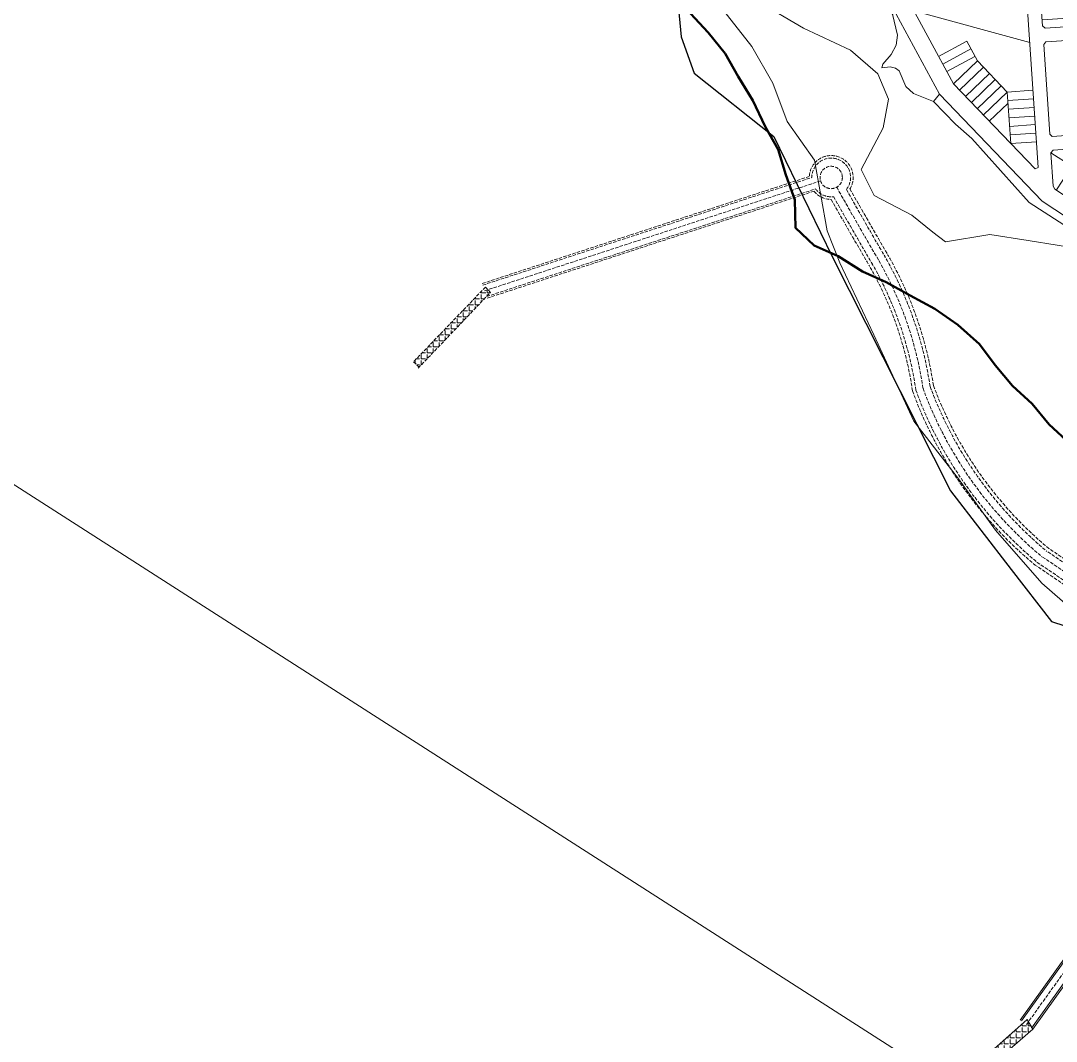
# Model space of a CAD drawing. Header units: metres. Extents: x 3557088 to 3598139, y 7314183 to 7334470.
# Drawn here: x 3574108 to 3575312, y 7323524 to 7324710 of the extents above; entities that cross this region are included whole.
import ezdxf

# ---------------------------------------------------------------- set-up
doc = ezdxf.new("R2010")
doc.units = ezdxf.units.M
doc.linetypes.add('JIS_02_4.0', pattern=[5.5, 4, -1.5])
for name, color, linetype, lineweight in [('CMS_Limite_Urbanizable', 1, 'Continuous', 30), ('Imagen', 17, 'Continuous', 0), ('Imagen_ZonaUrbanizable', 17, 'Continuous', 0), ('LIMITES', 7, 'Continuous', 50)]:
    doc.layers.add(name, color=color, linetype=linetype, lineweight=lineweight)
doc.layers.add('nuevo', color=7, linetype='Continuous', lineweight=15, true_color=0xf2f2f2)
picture_1 = doc.add_image_def('image1.jpg', size_in_pixel=(4800, 2360))
picture_2 = doc.add_image_def('image2.jpg', size_in_pixel=(4800, 2360))
pattern_1 = [(0, (0, 0), (0, 6.985), [5.08, -1.905]), (90, (0, 0), (-6.985, 4e-16), [5.08, -1.905])]

# ---------------------------------------------------------------- blocks, each defined once
blk = doc.blocks.new('Etapa 5E')
at = {"layer": 'nuevo'}
for p, q in [((3575340.3, 7324913.4), (3575342.3, 7324916.9)), ((3575342.3, 7324916.9), (3575349.9, 7324917.4)), ((3575167.5, 7324885.2), (3575176.1, 7324905.8)), ((3575186.1, 7324906.5), (3575190.1, 7324846.6)), ((3575196.1, 7324907.1), (3575200.1, 7324847.3)), ((3575206.1, 7324907.8), (3575210.1, 7324847.9)), ((3575216, 7324908.5), (3575220.1, 7324848.6)), ((3575226, 7324909.1), (3575230, 7324849.3)), ((3575236, 7324909.8), (3575240, 7324849.9)), ((3575246, 7324910.5), (3575250, 7324850.6)), ((3575256, 7324911.1), (3575260, 7324851.3)), ((3575410.8, 7324784.5), (3575340.3, 7324913.4)), ((3575084.1, 7324899.6), (3575087.2, 7324895.7)), ((3575087.2, 7324895.7), (3575091.1, 7324892.5)), ((3575091.1, 7324892.5), (3575095, 7324890.6)), ((3575312.6, 7324902.9), (3575320.9, 7324779.2)), ((3575097.2, 7324887.2), (3575095, 7324890.6)), ((3575097.2, 7324887.2), (3575106.1, 7324754.5)), ((3575167.5, 7324885.2), (3575158, 7324876.5)), ((3575167.5, 7324885.2), (3575170.2, 7324845.3)), ((3575267.9, 7324881.9), (3575168.2, 7324875.2)), ((3575283.6, 7324886.9), (3575313.6, 7324888.9)), ((3575146.5, 7324868.7), (3575119, 7324860.9)), ((3575158, 7324876.5), (3575146.5, 7324868.7)), ((3575146.5, 7324868.7), (3575148.2, 7324843.8)), ((3575158, 7324876.5), (3575160.2, 7324844.6)), ((3575178.1, 7324875.9), (3575180.1, 7324845.9)), ((3575284.3, 7324876.9), (3575314.2, 7324878.9)), ((3575285, 7324867), (3575335.4, 7324870.3)), ((3575086.3, 7324855.2), (3575079.6, 7324844.9)), ((3575086.3, 7324855.2), (3575099, 7324860.1)), ((3575285.6, 7324857), (3575315.6, 7324859)), ((3575286.3, 7324847), (3575346, 7324851)), ((3575201.2, 7324831.3), (3575205.2, 7324771.4)), ((3575211.1, 7324832), (3575215.1, 7324772.1)), ((3575221.1, 7324832.6), (3575225.1, 7324772.8)), ((3575231.1, 7324833.3), (3575235.1, 7324773.4)), ((3575241.1, 7324834), (3575245.1, 7324774.1)), ((3575251.1, 7324834.6), (3575255.1, 7324774.8)), ((3575261, 7324835.3), (3575265, 7324775.4)), ((3575287, 7324837), (3575351.3, 7324841.3)), ((3575287.6, 7324827.1), (3575356.5, 7324831.7)), ((3575131.3, 7324826.6), (3575135.3, 7324766.8)), ((3575141.3, 7324827.3), (3575145.3, 7324767.4)), ((3575151.3, 7324828), (3575155.3, 7324768.1)), ((3575161.3, 7324828.6), (3575165.3, 7324768.8)), ((3575171.2, 7324829.3), (3575175.2, 7324769.4)), ((3575181.2, 7324830), (3575185.2, 7324770.1)), ((3575191.2, 7324830.6), (3575195.2, 7324770.8)), ((3575288.3, 7324817.1), (3575361.8, 7324822)), ((3575289, 7324807.1), (3575367.1, 7324812.3)), ((3575328.9, 7324809.8), (3575330.9, 7324779.8)), ((3575338.9, 7324810.4), (3575340.9, 7324780.5)), ((3575273, 7324806), (3575123.3, 7324796)), ((3575289.6, 7324797.1), (3575319.6, 7324799.1)), ((3575339.5, 7324800.5), (3575372.4, 7324802.7)), ((3575290.3, 7324787.1), (3575320.2, 7324789.1)), ((3575340.2, 7324790.5), (3575377.7, 7324793)), ((3575524.7, 7324684.9), (3575410.8, 7324784.5)), ((3575322, 7324763.2), (3575326, 7324703.3)), ((3575332, 7324763.9), (3575336, 7324704)), ((3575341.9, 7324764.5), (3575345.9, 7324704.7)), ((3575351.9, 7324765.2), (3575355.9, 7324705.3)), ((3575361.9, 7324765.9), (3575365.9, 7324706)), ((3575371.9, 7324766.5), (3575375.9, 7324706.7)), ((3575381.8, 7324767.2), (3575385.8, 7324707.3)), ((3575391.8, 7324767.9), (3575395.8, 7324708)), ((3575106.1, 7324754.5), (3575176.1, 7324624.9)), ((3575322.6, 7324753.2), (3575292.7, 7324751.2)), ((3575323.3, 7324743.2), (3575293.4, 7324741.2)), ((3575294, 7324731.3), (3575423.8, 7324739.9)), ((3575403.8, 7324738.6), (3575405.8, 7324708.7)), ((3575413.8, 7324739.3), (3575415.8, 7324709.3)), ((3575423.8, 7324739.9), (3575425.8, 7324710)), ((3575294.7, 7324721.3), (3575324.6, 7324723.3)), ((3575121.7, 7324718.1), (3575124.8, 7324719.8)), ((3575281.1, 7324685), (3575146.5, 7324721.7)), ((3575295.4, 7324711.3), (3575325.3, 7324713.3)), ((3575207.9, 7324686.4), (3575175.2, 7324668.7)), ((3575220.3, 7324663.5), (3575207.9, 7324686.4)), ((3575361, 7324659.6), (3575359, 7324689.5)), ((3575371, 7324660.2), (3575369, 7324690.2)), ((3575380.9, 7324660.9), (3575378.9, 7324690.8)), ((3575392.9, 7324631.6), (3575388.9, 7324691.5)), ((3575402.9, 7324632.3), (3575398.9, 7324692.2)), ((3575412.9, 7324633), (3575408.9, 7324692.8)), ((3575422.8, 7324633.6), (3575418.8, 7324693.5)), ((3575432.8, 7324634.3), (3575428.8, 7324694.2)), ((3575442.8, 7324635), (3575438.8, 7324694.8)), ((3575452.8, 7324635.7), (3575448.8, 7324695.5)), ((3575462.8, 7324636.3), (3575458.8, 7324696.2)), ((3575472.7, 7324637), (3575468.7, 7324696.9)), ((3575212.7, 7324677.6), (3575180, 7324659.9)), ((3575524.7, 7324684.9), (3575528.2, 7324631.6)), ((3575217.4, 7324668.8), (3575184.7, 7324651.1)), ((3575220.3, 7324663.5), (3575192.4, 7324636.8)), ((3575220.3, 7324663.5), (3575254.9, 7324627.4)), ((3575355.7, 7324659.2), (3575500.7, 7324668.9)), ((3575482.7, 7324637.7), (3575480.7, 7324667.6)), ((3575492.7, 7324638.3), (3575490.7, 7324668.3)), ((3575227.2, 7324656.3), (3575199.4, 7324629.6)), ((3575234.1, 7324649.1), (3575206.3, 7324622.4)), ((3575241, 7324641.9), (3575213.2, 7324615.1)), ((3575248, 7324634.6), (3575220.1, 7324607.9)), ((3575254.9, 7324627.4), (3575227.1, 7324600.7)), ((3575254.9, 7324627.4), (3575284.8, 7324629.4)), ((3575254.9, 7324627.4), (3575258.9, 7324567.6)), ((3575528.2, 7324631.6), (3575499.6, 7324445.7)), ((3575176.1, 7324624.9), (3575169.2, 7324616.5)), ((3575176.1, 7324624.9), (3575295.6, 7324500.4)), ((3575255.8, 7324614.4), (3575234, 7324593.5)), ((3575255.6, 7324617.4), (3575285.5, 7324619.4)), ((3575420.9, 7324609.5), (3575420.3, 7324617.4)), ((3575447.3, 7324589.2), (3575445.3, 7324619.1)), ((3575457.3, 7324589.8), (3575455.3, 7324619.8)), ((3575470.9, 7324620.8), (3575465, 7324582.3)), ((3575256.2, 7324607.5), (3575286.2, 7324609.5)), ((3575420.9, 7324609.5), (3575437.3, 7324605.2)), ((3575447.3, 7324589.2), (3575437.3, 7324605.2)), ((3575469.5, 7324611.9), (3575499.2, 7324607.4)), ((3575256.9, 7324597.5), (3575286.8, 7324599.5)), ((3575447.3, 7324589.2), (3575466.2, 7324590.4)), ((3575466.5, 7324592.2), (3575496.2, 7324587.6)), ((3575468, 7324602), (3575497.7, 7324597.5)), ((3575257.6, 7324587.5), (3575287.5, 7324589.5)), ((3575258.2, 7324577.5), (3575288.2, 7324579.5)), ((3575407, 7324588.9), (3575388.9, 7324561.3)), ((3575415.4, 7324583.4), (3575397.3, 7324555.8)), ((3575407, 7324588.9), (3575488.2, 7324535.8)), ((3575465, 7324582.3), (3575494.6, 7324577.7)), ((3575258.9, 7324567.6), (3575288.8, 7324569.6)), ((3575423.7, 7324577.9), (3575405.7, 7324550.3)), ((3575432.1, 7324572.5), (3575414, 7324544.8)), ((3575440.5, 7324567), (3575422.4, 7324539.4)), ((3575305.7, 7324556.9), (3575329.9, 7324541.1)), ((3575343.8, 7324562.3), (3575312, 7324513.6)), ((3575356.7, 7324563.2), (3575320.6, 7324508)), ((3575365.1, 7324557.7), (3575329, 7324502.5)), ((3575448.8, 7324561.5), (3575430.8, 7324533.9)), ((3575457.2, 7324556), (3575439.1, 7324528.4)), ((3575373.5, 7324552.2), (3575337.4, 7324497)), ((3575381.8, 7324546.8), (3575345.7, 7324491.5)), ((3575465.6, 7324550.6), (3575447.5, 7324522.9)), ((3575473.9, 7324545.1), (3575455.9, 7324517.5)), ((3575330, 7324541.2), (3575474.5, 7324446.8)), ((3575390.2, 7324541.3), (3575354.1, 7324486.1)), ((3575398.6, 7324535.8), (3575362.5, 7324480.6)), ((3575407, 7324530.4), (3575370.8, 7324475.1)), ((3575482.3, 7324539.6), (3575464.3, 7324512)), ((3575415.3, 7324524.9), (3575379.2, 7324469.6)), ((3575423.7, 7324519.4), (3575387.6, 7324464.2)), ((3575432.1, 7324513.9), (3575395.9, 7324458.7)), ((3575440.4, 7324508.5), (3575404.3, 7324453.2)), ((3575295.6, 7324500.4), (3575483.9, 7324377.3)), ((3575448.8, 7324503), (3575412.7, 7324447.7)), ((3575457.2, 7324497.5), (3575421, 7324442.3)), ((3575465.5, 7324492), (3575429.4, 7324436.8)), ((3575473.9, 7324486.6), (3575437.8, 7324431.3)), ((3575464.2, 7324453.5), (3575446.1, 7324425.9)), ((3575499.6, 7324445.7), (3575503, 7324394.9)), ((3575411.9, 7324395.1), (3575425.3, 7324415.6)), ((3575483.9, 7324377.3), (3575514.5, 7324317.1)), ((3575511.7, 7324314.3), (3575514.5, 7324317.1))]:
    blk.add_line(p, q, dxfattribs=at)
for points in [[(3575349.9, 7324917.4), (3575366.8, 7324892.6), (3575379.6, 7324863.3), (3575384.8, 7324843.9), (3575405.9, 7324807.7), (3575419.9, 7324793.4), (3575438, 7324780.9), (3575473, 7324745.1), (3575501.8, 7324731.2), (3575516.9, 7324715.2), (3575529.1, 7324693.4), (3575532.7, 7324678.8), (3575534, 7324622.8), (3575544.1, 7324548.5), (3575538.8, 7324531.3), (3575514.3, 7324503.6), (3575529.7, 7324470), (3575530.3, 7324460), (3575503, 7324394.9), (3575552.5, 7324297.6), (3575549.5, 7324293.4), (3575517.5, 7324311.3), (3575458.9, 7324342.1), (3575372.8, 7324439.2), (3575280.4, 7324498.9), (3575213.7, 7324573.5), (3575194.9, 7324589.9), (3575169.2, 7324616.5), (3575146, 7324625.9), (3575137, 7324633.8), (3575129.3, 7324652.2), (3575125.2, 7324655.2), (3575118.9, 7324656.6), (3575109, 7324655.5), (3575110.5, 7324659.7), (3575120.1, 7324671.2), (3575125.8, 7324681.8), (3575127.2, 7324693.7), (3575121.7, 7324718.1), (3575107.7, 7324738.8), (3575096.5, 7324743), (3575086.6, 7324749.8), (3575079.3, 7324759.3), (3575074, 7324771.2), (3575071.2, 7324783.9), (3575071.3, 7324808.9), (3575079.6, 7324844.9), (3575062.5, 7324910.6), (3575074.8, 7324899)], [(3575118.9, 7324892.1), (3575117.2, 7324888.5), (3575120.1, 7324844.7), (3575123.1, 7324842.1), (3575267.1, 7324851.7), (3575269.8, 7324854.8), (3575266.1, 7324909), (3575263.1, 7324911.6), (3575130.7, 7324902.7), (3575127.3, 7324900.7), (3575125.1, 7324897.3), (3575122.2, 7324894.4)], [(3575294.6, 7324913.7), (3575284.7, 7324913.1), (3575282.1, 7324910), (3575290.8, 7324780), (3575293.8, 7324777.4), (3575379.3, 7324783.1), (3575381.2, 7324786.6), (3575319, 7324900.3), (3575315.7, 7324902.6), (3575312.6, 7324902.9), (3575308.5, 7324904.2), (3575304.7, 7324906.2), (3575301.3, 7324908.8), (3575298.3, 7324912.2)], [(3575271.2, 7324833.1), (3575274.8, 7324778.9), (3575272.2, 7324775.9), (3575128.2, 7324766.3), (3575125.2, 7324768.9), (3575121.5, 7324823.1), (3575124.2, 7324826.1), (3575268.2, 7324835.8)], [(3575287.2, 7324538.1), (3575192.4, 7324636.8), (3575132.8, 7324747.2), (3575134.7, 7324750.7), (3575273.3, 7324759.9), (3575276.3, 7324757.3), (3575290.8, 7324539.7)], [(3575391.8, 7324767.9), (3575294.9, 7324761.4), (3575292.2, 7324758.4), (3575295.9, 7324704.2), (3575298.9, 7324701.5), (3575450.5, 7324711.7), (3575451.8, 7324715.5)], [(3575350.7, 7324663.6), (3575349.2, 7324686), (3575351.8, 7324689), (3575472.7, 7324697.1), (3575500.4, 7324672.9), (3575502.5, 7324641.8), (3575499.8, 7324638.8), (3575387.6, 7324631.3)]]:
    blk.add_lwpolyline(points, close=True, dxfattribs=at)
for points in [[(3575479.6, 7324502), (3575483.2, 7324503.6), (3575501.1, 7324619.7), (3575498.4, 7324622.7), (3575382.1, 7324614.9), (3575335.2, 7324655.9), (3575333.2, 7324685), (3575330.2, 7324687.6), (3575299.9, 7324685.6), (3575297.3, 7324682.5), (3575304.3, 7324578.6), (3575307.3, 7324575.9), (3575361, 7324579.5), (3575479.6, 7324502)], [(3575310.3, 7324514.7), (3575473.5, 7324408), (3575476.9, 7324410), (3575474.5, 7324446.8), (3575479.6, 7324480.2), (3575478, 7324483.9), (3575356.7, 7324563.2), (3575308.3, 7324560), (3575305.7, 7324556.9), (3575308.3, 7324518.1), (3575310.3, 7324514.7)]]:
    blk.add_lwpolyline(points, dxfattribs=at)

msp = doc.modelspace()

# ---------------------------------------------------------------- hatches: boundary and pattern name
at = {"layer": 'nuevo', "linetype": 'JIS_02_4.0'}
h = msp.add_hatch(dxfattribs=at)
h.set_pattern_fill('ANGLE', color=256, style=0)
h.set_pattern_definition(pattern_1)
h.paths.add_polyline_path([(3574654.3, 7324394.5), (3574648.5, 7324400.8), (3574564.9, 7324313.9), (3574571.3, 7324307.7)])
at = {"layer": 'nuevo'}
h = msp.add_hatch(dxfattribs=at)
h.set_pattern_fill('ANGLE', color=256, style=0)
h.set_pattern_definition(pattern_1)
h.paths.add_polyline_path([(3575137.8, 7323424.7), (3575278.2, 7323549.5), (3575284.6, 7323538.3), (3575148.5, 7323419.9)])

# ---------------------------------------------------------------- linework, layer by layer
at = {"layer": 'CMS_Limite_Urbanizable'}
msp.add_lwpolyline([(3574871.6, 7324736.4), (3574875.9, 7324691.7), (3574891.2, 7324649.4), (3574983.6, 7324575.6), (3575051.6, 7324436.4), (3575189.1, 7324164), (3575259.4, 7324072.6), (3575306.3, 7324012.2), (3575381.7, 7323987.6)], dxfattribs=at)
at = {"layer": 'LIMITES'}
msp.add_lwpolyline([(3575327.9, 7324218.5), (3575303.7, 7324240.8), (3575283.9, 7324264.9), (3575261, 7324285.9), (3575241, 7324309.9), (3575222.7, 7324334.2), (3575197.3, 7324356.8), (3575170.8, 7324375.5), (3575142, 7324390.8), (3575114.3, 7324406.3), (3575086.5, 7324418.7), (3575058.5, 7324436.8), (3575030.4, 7324448.9), (3575008.8, 7324469.7), (3575008.1, 7324502.2), (3574997.7, 7324531), (3574988.6, 7324560.5), (3574973.4, 7324587.5), (3574959.2, 7324617.6), (3574942.2, 7324645.4), (3574927.2, 7324672.2), (3574907.4, 7324696.5), (3574886.8, 7324718.8)], dxfattribs=at)
at = {"layer": 'nuevo'}
for points in [[(3574870.8, 7324789.8), (3574891, 7324754.9), (3574917.1, 7324732.6), (3574958, 7324680.5), (3574982.3, 7324637.7), (3574999, 7324593), (3575030.7, 7324548.3), (3575045.6, 7324466.2), (3575060.5, 7324428.9), (3575099.7, 7324345.2), (3575146.2, 7324244.7), (3575198.4, 7324177.7), (3575241.2, 7324118.1), (3575295.3, 7324056.7), (3575340, 7324017.6)], [(3574966.5, 7324732), (3575018.1, 7324701.7), (3575072.6, 7324676), (3575104.5, 7324648.7), (3575116.8, 7324619.2), (3575110.8, 7324585.8), (3575085, 7324537.4), (3575100.2, 7324507.1), (3575144.1, 7324484.4), (3575168.4, 7324464.7)], [(3575528.2, 7324299.9), (3575493.4, 7324317.5), (3575433.7, 7324355.7), (3575407.7, 7324389.8), (3575374.4, 7324417.1), (3575346.8, 7324444.2), (3575279.4, 7324454.7), (3575234.5, 7324461.8), (3575183, 7324453.4), (3575168.4, 7324464.7)], [(3575270, 7323548.8), (3575526.3, 7323906.3)], [(3575271.6, 7323547.7), (3575529.4, 7323907.1)], [(3575283, 7323539.5), (3575540.8, 7323899)], [(3575284.6, 7323538.3), (3575541, 7323895.8)]]:
    msp.add_lwpolyline(points, dxfattribs=at)
at = {"layer": 'nuevo', "linetype": 'JIS_02_4.0'}
for points in [[(3574644.7, 7324404.9), (3575024.8, 7324529.3)], [(3574645.3, 7324403), (3575027.8, 7324528.1)], [(3574647.5, 7324396.4), (3575037.9, 7324524.1)], [(3574649.7, 7324389.7), (3575032.1, 7324514.8)], [(3574650.3, 7324387.8), (3575030.4, 7324512.2)], [(3574570.2, 7324306.5), (3574654.3, 7324394.5), (3574648.5, 7324400.8), (3574564.9, 7324313.9), (3574571.3, 7324307.7)], [(3575277.3, 7323543.6), (3575540, 7323909.9)]]:
    msp.add_lwpolyline(points, dxfattribs=at)
at = {"layer": 'nuevo'}
msp.add_lwpolyline([(3575137.8, 7323424.7), (3575278.2, 7323549.5), (3575284.6, 7323538.3), (3575148.5, 7323419.9)], close=True, dxfattribs=at)
at = {"layer": 'nuevo', "linetype": 'JIS_02_4.0'}
msp.add_circle((3575050.3, 7324528.1), 13, dxfattribs=at)
for centre, radius, start, end in [((3575050.3, 7324528.1), 25.5, 328.7098, 177.4493), ((3575050.3, 7324528.1), 22.5, 321.5458, 179.9897), ((3575050.3, 7324528.1), 25.5, 218.7839, 270.0027), ((3575050.3, 7324528.1), 22.5, 216.2421, 277.1535), ((3580338.6, 7327489.9), 6069.7, 209.44798, 210.30234), ((3580338.6, 7327489.9), 6061.2, 209.37407, 210.30234), ((3580338.6, 7327489.9), 6052.7, 209.44825, 210.30234), ((3580338.6, 7327489.9), 6048.7, 209.4615, 210.30234), ((3580338.6, 7327489.9), 6073.7, 209.46107, 210.30234), ((3574739.4, 7324221.5), 430.6, 8.5074, 29.8721), ((3574739.4, 7324221.5), 434.6, 8.562, 29.8721), ((3574739.4, 7324221.5), 409.6, 8.2117, 29.8721), ((3574739.4, 7324221.5), 413.6, 8.2692, 29.8721), ((3574739.4, 7324221.5), 422.1, 8.3895, 29.8721), ((3575590.1, 7324442.2), 473.9, 200.0145, 230.2832), ((3575590.1, 7324442.2), 469.9, 200.0647, 230.2832), ((3575590.1, 7324442.2), 461.4, 200.1726, 230.2832), ((3575590.1, 7324442.2), 452.9, 200.2825, 230.2832), ((3575590.1, 7324442.2), 448.9, 200.3349, 230.2832), ((3574174.4, 7322386.9), 2049, 52.7042, 56.5676), ((3574133.7, 7322331.5), 2105.3, 52.7934, 56.5116), ((3574161.7, 7322369.6), 2066.4, 52.7329, 56.5498), ((3574089.7, 7322271.4), 2167.2, 52.881, 56.4542), ((3574104.1, 7322291.1), 2146.7, 52.8531, 56.4727)]:
    msp.add_arc(centre, radius, start, end, dxfattribs=at)

# ---------------------------------------------------------------- block references
at = {"layer": 'nuevo'}
msp.add_blockref('Etapa 5E', (0, 0), dxfattribs=at)

# ---------------------------------------------------------------- pictures from other files: only their frames are drawn
at = {"layer": 'Imagen'}
image = msp.add_image(picture_1, insert=(3557088.1, 7314320.1), size_in_units=(40983.9, 20150.4), rotation=-0.19111, dxfattribs=dict(at, fade=20))
image.dxf.flags = 7
at = {"layer": 'Imagen_ZonaUrbanizable'}
image = msp.add_image(picture_2, insert=(3572700.5, 7325068), size_in_units=(7743.8, 3807.4), rotation=-32.65284, dxfattribs=at)
image.dxf.flags = 7

doc.saveas('drawing.dxf')
